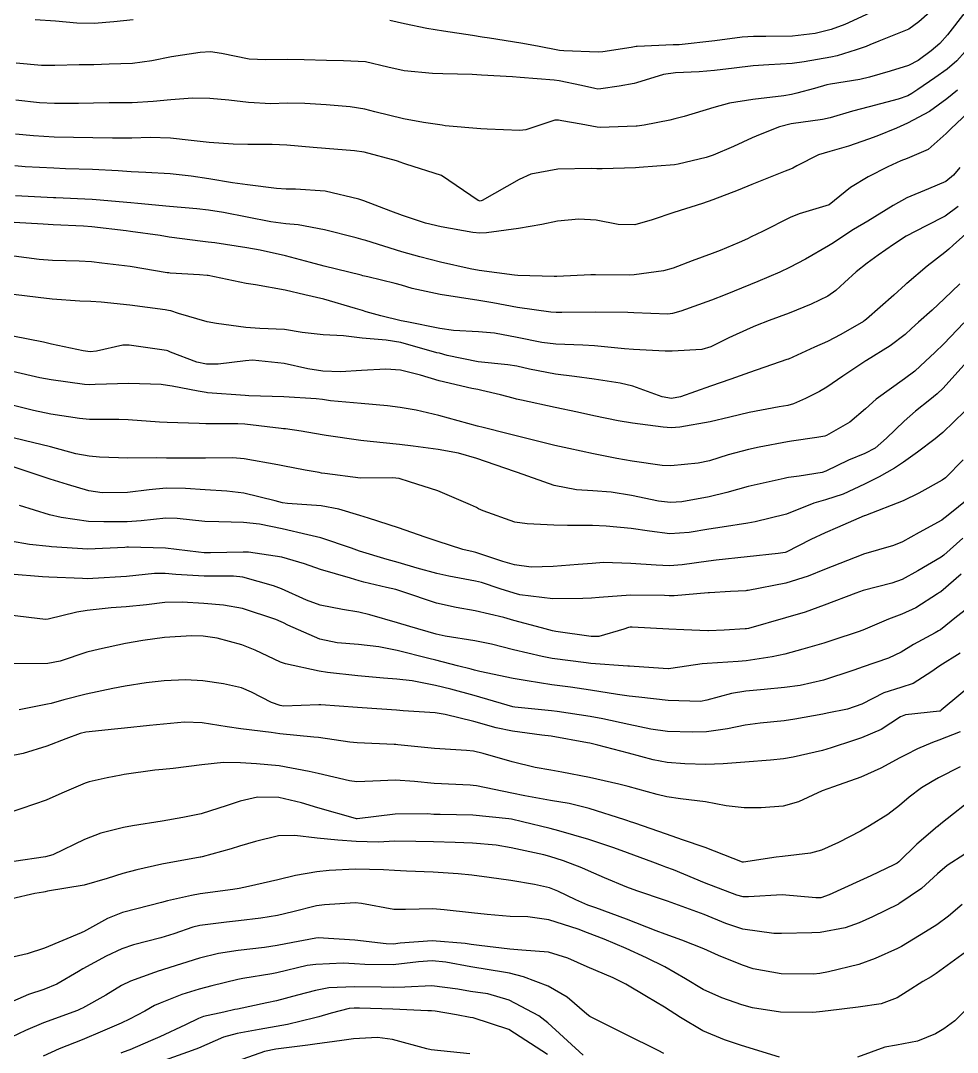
# Model space of a CAD drawing. Header units: metres. Extents: x 307586 to 320046, y 7427249 to 7434250.
# Drawn here: x 319777.5 to 319825.8, y 7429162.3 to 7429215.5 of the extents above; entities that cross this region are included whole.
import ezdxf

# ---------------------------------------------------------------- set-up
doc = ezdxf.new("R2010")
doc.units = ezdxf.units.M
doc.header["$MEASUREMENT"] = 0
doc.layers.add('Curvas de Nivel 1m', color=11, linetype='Continuous')
doc.layers.add('Curvas de Nivel 5m', color=15, linetype='Continuous')

msp = doc.modelspace()

# ---------------------------------------------------------------- linework, layer by layer
at = {"layer": 'Curvas de Nivel 1m', "flags": 128}
for points, elevation in [([(319826.192, 7429215.937), (319825.301, 7429214.787), (319824.901, 7429214.35), (319824.452, 7429213.958), (319823.786, 7429213.464), (319823.281, 7429213.201), (319822.344, 7429212.917), (319821.272, 7429212.614), (319820.783, 7429212.492), (319819.266, 7429212.24), (319819.082, 7429212.206), (319818.433, 7429212.028), (319817.524, 7429211.773), (319817.26, 7429211.711), (319816.859, 7429211.646), (319815.257, 7429211.456), (319814.066, 7429211.271), (319813.252, 7429211.042), (319811.719, 7429210.584), (319811.246, 7429210.457), (319810.976, 7429210.392), (319809.65, 7429210.136), (319809.298, 7429210.084), (319809.242, 7429210.077), (319807.383, 7429210.016), (319807.241, 7429210.028), (319806.406, 7429210.173), (319805.418, 7429210.36), (319805.245, 7429210.39), (319805.052, 7429210.385), (319804.484, 7429210.198), (319803.552, 7429209.893), (319803.238, 7429209.851), (319801.552, 7429209.922), (319801.238, 7429209.939), (319799.397, 7429210.102), (319799.241, 7429210.123), (319798.281, 7429210.27), (319797.245, 7429210.455), (319795.768, 7429210.823), (319795.249, 7429210.956), (319794.487, 7429211.081), (319793.251, 7429211.183), (319792.159, 7429211.254), (319791.252, 7429211.258), (319790.398, 7429211.222), (319789.252, 7429211.292), (319788.231, 7429211.412), (319787.254, 7429211.499), (319786.361, 7429211.52), (319785.253, 7429211.445), (319784.34, 7429211.351), (319783.251, 7429211.286), (319782.059, 7429211.276), (319781.251, 7429211.273), (319780.485, 7429211.253), (319779.25, 7429211.24), (319778.477, 7429211.281), (319777.252, 7429211.416)], 852), ([(319824.391, 7429215.959), (319823.821, 7429215.451), (319823.304, 7429215.078), (319821.764, 7429214.459), (319821.296, 7429214.265), (319821.108, 7429214.188), (319820.585, 7429214.007), (319819.605, 7429213.7), (319819.287, 7429213.63), (319817.915, 7429213.402), (319817.282, 7429213.313), (319816.089, 7429213.249), (319815.28, 7429213.183), (319814.296, 7429213.062), (319813.276, 7429212.95), (319812.492, 7429212.884), (319811.273, 7429212.823), (319810.659, 7429212.739), (319809.265, 7429212.305), (319809.135, 7429212.271), (319808.359, 7429212.149), (319807.423, 7429211.996), (319807.261, 7429211.992), (319807.113, 7429212.013), (319806.418, 7429212.173), (319805.266, 7429212.409), (319805.015, 7429212.444), (319803.269, 7429212.588), (319802.868, 7429212.617), (319801.27, 7429212.716), (319800.78, 7429212.735), (319799.271, 7429212.771), (319798.745, 7429212.791), (319797.273, 7429212.927), (319796.442, 7429213.126), (319795.279, 7429213.395), (319794.145, 7429213.456), (319793.28, 7429213.473), (319792.125, 7429213.503), (319791.28, 7429213.515), (319790.148, 7429213.503), (319789.28, 7429213.538), (319787.859, 7429213.819), (319787.286, 7429213.91), (319786.764, 7429213.886), (319785.275, 7429213.648), (319784.265, 7429213.448), (319783.272, 7429213.319), (319782.072, 7429213.269), (319781.271, 7429213.247), (319780.521, 7429213.237), (319779.27, 7429213.202), (319778.567, 7429213.21), (319777.271, 7429213.325)], 853), ([(319821.312, 7429215.931), (319820.004, 7429215.315), (319819.303, 7429215.061), (319818.472, 7429214.858), (319817.3, 7429214.712), (319815.938, 7429214.699), (319815.299, 7429214.703), (319814.712, 7429214.663), (319813.297, 7429214.488), (319811.458, 7429214.281), (319811.294, 7429214.269), (319811.148, 7429214.268), (319809.293, 7429214.185), (319809.25, 7429214.184), (319808.988, 7429214.143), (319807.532, 7429213.915), (319807.289, 7429213.895), (319805.519, 7429213.957), (319805.29, 7429213.986), (319804.161, 7429214.201), (319803.294, 7429214.365), (319801.677, 7429214.615), (319801.297, 7429214.671), (319800.795, 7429214.748), (319799.3, 7429214.974), (319798.446, 7429215.124), (319797.304, 7429215.355), (319796.541, 7429215.528)], 854), ([(319783.3, 7429215.57), (319782.3, 7429215.463), (319781.296, 7429215.37), (319780.395, 7429215.391), (319779.298, 7429215.501), (319778.254, 7429215.555)], 854), ([(319826.216, 7429213.936), (319825.78, 7429213.448), (319825.279, 7429213.023), (319824.654, 7429212.574), (319823.77, 7429211.965), (319823.467, 7429211.762), (319823.26, 7429211.651), (319822.756, 7429211.476), (319821.254, 7429211.067), (319820.406, 7429210.854), (319819.248, 7429210.509), (319818.851, 7429210.42), (319817.244, 7429210.193), (319816.64, 7429210.049), (319815.645, 7429209.656), (319815.234, 7429209.473), (319814.269, 7429209.038), (319813.22, 7429208.579), (319812.854, 7429208.46), (319811.41, 7429208.117), (319811.213, 7429208.089), (319809.4, 7429207.949), (319809.211, 7429207.936), (319807.487, 7429207.881), (319807.21, 7429207.883), (319806.939, 7429207.893), (319805.21, 7429207.866), (319803.813, 7429207.597), (319803.204, 7429207.334), (319801.304, 7429206.238), (319801.193, 7429206.215), (319801.095, 7429206.241), (319799.206, 7429207.54), (319797.368, 7429208.121), (319797.212, 7429208.162), (319797.129, 7429208.198), (319796.884, 7429208.285), (319795.219, 7429208.734), (319794.723, 7429208.812), (319793.222, 7429208.932), (319792.579, 7429208.984), (319791.224, 7429209.092), (319790.464, 7429209.128), (319789.224, 7429209.13), (319788.459, 7429209.153), (319787.225, 7429209.238), (319786.301, 7429209.34), (319785.228, 7429209.462), (319784.181, 7429209.488), (319783.228, 7429209.462), (319782.229, 7429209.464), (319781.228, 7429209.481), (319780.227, 7429209.491), (319779.228, 7429209.514), (319778.162, 7429209.578), (319777.23, 7429209.672)], 851), ([(319827.26, 7429211.62), (319825.471, 7429209.947), (319825.24, 7429209.706), (319824.309, 7429208.883), (319823.219, 7429208.405), (319822.902, 7429208.29), (319822.223, 7429207.985), (319821.207, 7429207.458), (319820.302, 7429206.909), (319819.193, 7429206.02), (319817.659, 7429205.564), (319817.186, 7429205.364), (319815.761, 7429204.644), (319815.176, 7429204.364), (319814.978, 7429204.269), (319814.553, 7429204.076), (319813.582, 7429203.671), (319813.164, 7429203.509), (319812.134, 7429203.129), (319811.153, 7429202.759), (319810.658, 7429202.617), (319809.147, 7429202.404), (319808.896, 7429202.393), (319807.147, 7429202.412), (319806.902, 7429202.408), (319805.145, 7429202.331), (319805.007, 7429202.33), (319803.145, 7429202.369), (319802.974, 7429202.385), (319801.149, 7429202.628), (319800.681, 7429202.714), (319799.155, 7429203.068), (319798.088, 7429203.342), (319797.163, 7429203.601), (319795.295, 7429204.184), (319795.172, 7429204.218), (319794.8, 7429204.314), (319793.177, 7429204.734), (319791.82, 7429204.992), (319791.18, 7429205.047), (319790.405, 7429205.143), (319789.183, 7429205.384), (319787.954, 7429205.623), (319787.186, 7429205.745), (319786.587, 7429205.812), (319785.185, 7429205.933), (319783.55, 7429206.084), (319783.188, 7429206.116), (319781.389, 7429206.278), (319781.19, 7429206.289), (319779.306, 7429206.384), (319779.191, 7429206.387), (319777.235, 7429206.477)], 849), ([(319825.938, 7429207.939), (319825.617, 7429207.544), (319825.212, 7429207.225), (319824.316, 7429206.844), (319823.197, 7429206.379), (319822.497, 7429205.98), (319821.185, 7429205.181), (319820.446, 7429204.741), (319819.333, 7429204.018), (319819.241, 7429203.95), (319819.171, 7429203.898), (319817.981, 7429203.211), (319817.154, 7429202.787), (319816.647, 7429202.551), (319815.514, 7429202.064), (319815.141, 7429201.912), (319813.837, 7429201.382), (319813.133, 7429201.104), (319811.553, 7429200.539), (319811.126, 7429200.408), (319810.869, 7429200.379), (319809.126, 7429200.451), (319808.806, 7429200.464), (319807.126, 7429200.493), (319805.409, 7429200.469), (319805.126, 7429200.466), (319804.836, 7429200.482), (319803.128, 7429200.726), (319801.859, 7429200.958), (319801.131, 7429201.093), (319800.138, 7429201.245), (319799.134, 7429201.39), (319797.699, 7429201.713), (319797.139, 7429201.873), (319796.815, 7429201.961), (319795.403, 7429202.306), (319795.144, 7429202.365), (319795.068, 7429202.387), (319793.151, 7429202.859), (319792.454, 7429203.04), (319791.158, 7429203.388), (319789.846, 7429203.689), (319789.164, 7429203.804), (319787.507, 7429204.057), (319787.168, 7429204.1), (319786.898, 7429204.133), (319785.162, 7429204.361), (319784.691, 7429204.435), (319783.166, 7429204.648), (319782.939, 7429204.681), (319781.169, 7429204.885), (319780.733, 7429204.921), (319779.17, 7429204.998), (319778.654, 7429205.022), (319777.172, 7429205.112)], 848), ([(319825.857, 7429205.94), (319825.188, 7429205.445), (319824.197, 7429204.945), (319823.177, 7429204.404), (319822.514, 7429203.98), (319821.726, 7429203.43), (319821.158, 7429203.019), (319820.59, 7429202.567), (319819.984, 7429202.012), (319819.55, 7429201.605), (319819.136, 7429201.309), (319818.27, 7429200.89), (319817.127, 7429200.442), (319816.102, 7429200.055), (319815.403, 7429199.781), (319815.117, 7429199.666), (319814.031, 7429199.158), (319813.102, 7429198.693), (319812.634, 7429198.563), (319811.098, 7429198.473), (319810.743, 7429198.479), (319809.099, 7429198.559), (319808.65, 7429198.594), (319807.102, 7429198.746), (319806.495, 7429198.777), (319805.102, 7429198.827), (319804.375, 7429198.926), (319803.108, 7429199.187), (319801.937, 7429199.401), (319801.111, 7429199.463), (319799.828, 7429199.537), (319799.114, 7429199.649), (319797.409, 7429199.986), (319797.119, 7429200.045), (319796.069, 7429200.296), (319795.324, 7429200.506), (319795.125, 7429200.563), (319794.772, 7429200.668), (319793.131, 7429201.148), (319792.16, 7429201.372), (319791.136, 7429201.619), (319789.618, 7429201.895), (319789.139, 7429201.959), (319787.174, 7429202.368), (319787.143, 7429202.374), (319787.124, 7429202.382), (319786.721, 7429202.406), (319785.211, 7429202.496), (319785.144, 7429202.506), (319785.057, 7429202.518), (319783.147, 7429202.839), (319781.695, 7429203.018), (319781.149, 7429203.078), (319780.513, 7429203.122), (319779.149, 7429203.149), (319778.453, 7429203.204), (319777.151, 7429203.377)], 847), ([(319827.187, 7429205.371), (319825.599, 7429203.944), (319825.375, 7429203.742), (319825.167, 7429203.571), (319824.251, 7429202.864), (319823.202, 7429201.969), (319823.17, 7429201.943), (319823.142, 7429201.915), (319822.526, 7429201.368), (319821.124, 7429200.122), (319821.059, 7429200.066), (319820.967, 7429200.002), (319819.791, 7429199.335), (319819.107, 7429198.978), (319818.449, 7429198.681), (319817.093, 7429198.067), (319817.077, 7429198.056), (319817.022, 7429198.041), (319815.086, 7429197.376), (319814.132, 7429197.03), (319813.079, 7429196.663), (319811.536, 7429196.113), (319811.072, 7429196.037), (319810.592, 7429196.125), (319809.078, 7429196.661), (319808.411, 7429196.816), (319807.082, 7429197.021), (319806.069, 7429197.162), (319805.084, 7429197.294), (319803.737, 7429197.553), (319803.088, 7429197.701), (319802.632, 7429197.761), (319801.09, 7429197.931), (319799.5, 7429198.256), (319799.094, 7429198.363), (319798.963, 7429198.393), (319797.102, 7429198.919), (319796.35, 7429199.046), (319795.105, 7429199.146), (319794.155, 7429199.272), (319793.108, 7429199.324), (319792.019, 7429199.437), (319791.111, 7429199.593), (319789.837, 7429199.647), (319789.113, 7429199.693), (319787.604, 7429199.907), (319787.117, 7429199.988), (319785.638, 7429200.422), (319785.244, 7429200.548), (319785.124, 7429200.572), (319784.959, 7429200.597), (319783.127, 7429200.844), (319781.652, 7429200.996), (319781.128, 7429201.031), (319780.56, 7429201.054), (319779.129, 7429201.156), (319778.398, 7429201.24), (319777.132, 7429201.392)], 846), ([(319826.151, 7429199.935), (319825.107, 7429198.858), (319824.642, 7429198.412), (319824.164, 7429197.959), (319823.608, 7429197.445), (319823.084, 7429197.041), (319821.625, 7429195.992), (319821.068, 7429195.5), (319820.257, 7429194.812), (319819.054, 7429194.119), (319818.98, 7429194.094), (319818.57, 7429194.025), (319817.258, 7429193.83), (319817.049, 7429193.794), (319815.588, 7429193.518), (319815.043, 7429193.409), (319813.994, 7429193.125), (319813.034, 7429192.818), (319812.442, 7429192.689), (319811.03, 7429192.561), (319810.58, 7429192.574), (319809.033, 7429192.801), (319808.242, 7429192.941), (319807.038, 7429193.18), (319805.772, 7429193.449), (319805.044, 7429193.612), (319803.185, 7429194.075), (319803.051, 7429194.109), (319802.646, 7429194.216), (319801.352, 7429194.532), (319801.057, 7429194.611), (319800.555, 7429194.748), (319799.062, 7429195.164), (319797.906, 7429195.43), (319797.066, 7429195.572), (319796.427, 7429195.65), (319795.068, 7429195.777), (319793.475, 7429195.92), (319793.069, 7429195.973), (319792.746, 7429196.011), (319791.071, 7429196.123), (319789.275, 7429196.174), (319789.071, 7429196.183), (319787.141, 7429196.331), (319787.072, 7429196.342), (319786.663, 7429196.406), (319785.309, 7429196.66), (319785.076, 7429196.709), (319784.748, 7429196.761), (319783.077, 7429196.809), (319781.351, 7429196.751), (319781.076, 7429196.741), (319780.799, 7429196.76), (319779.078, 7429196.989), (319778.491, 7429197.093), (319777.082, 7429197.431)], 844), ([(319826.299, 7429197.932), (319825.079, 7429196.572), (319824.765, 7429196.265), (319824.391, 7429195.957), (319823.657, 7429195.374), (319823.062, 7429194.864), (319822.158, 7429193.983), (319821.571, 7429193.467), (319821.041, 7429193.188), (319820.196, 7429192.848), (319819.027, 7429192.277), (319818.835, 7429192.212), (319817.649, 7429192.034), (319817.107, 7429191.954), (319817.022, 7429191.933), (319816.878, 7429191.899), (319815.017, 7429191.493), (319813.917, 7429191.177), (319813.012, 7429190.959), (319811.602, 7429190.705), (319811.008, 7429190.66), (319810.403, 7429190.732), (319809.012, 7429191.03), (319807.962, 7429191.202), (319807.014, 7429191.273), (319806.171, 7429191.329), (319805.016, 7429191.548), (319803.126, 7429192.209), (319803.023, 7429192.245), (319802.969, 7429192.265), (319801.033, 7429192.938), (319800.082, 7429193.205), (319799.04, 7429193.408), (319797.738, 7429193.577), (319797.044, 7429193.659), (319795.534, 7429193.815), (319795.046, 7429193.859), (319793.249, 7429194.129), (319793.05, 7429194.163), (319791.963, 7429194.346), (319791.162, 7429194.467), (319791.054, 7429194.476), (319790.929, 7429194.487), (319789.056, 7429194.712), (319788.709, 7429194.731), (319787.048, 7429194.727), (319786.715, 7429194.738), (319785.048, 7429194.79), (319784.668, 7429194.814), (319783.05, 7429194.934), (319782.564, 7429194.944), (319781.05, 7429194.954), (319780.539, 7429194.996), (319779.054, 7429195.23), (319778.158, 7429195.407), (319777.06, 7429195.691)], 843), ([(319826.768, 7429195.925), (319825.056, 7429194.276), (319824.879, 7429194.127), (319824.663, 7429193.954), (319823.749, 7429193.256), (319823.035, 7429192.745), (319822.572, 7429192.434), (319821.776, 7429191.989), (319821.019, 7429191.619), (319819.92, 7429191.104), (319819.011, 7429190.81), (319818.401, 7429190.634), (319817.003, 7429190.066), (319816.928, 7429190.041), (319815.384, 7429189.677), (319814.996, 7429189.603), (319813.685, 7429189.391), (319812.991, 7429189.286), (319811.976, 7429189.117), (319810.987, 7429189.056), (319809.924, 7429189.191), (319808.991, 7429189.334), (319807.694, 7429189.451), (319806.993, 7429189.48), (319805.697, 7429189.475), (319804.993, 7429189.497), (319803.628, 7429189.569), (319802.995, 7429189.657), (319801.346, 7429190.235), (319801.108, 7429190.343), (319801.005, 7429190.402), (319800.695, 7429190.554), (319799.013, 7429191.273), (319797.558, 7429191.734), (319797.019, 7429191.901), (319796.671, 7429191.937), (319795.019, 7429191.928), (319793.189, 7429192.16), (319793.022, 7429192.189), (319792.9, 7429192.21), (319792.176, 7429192.343), (319791.026, 7429192.567), (319790.772, 7429192.618), (319789.031, 7429192.926), (319788.446, 7429192.968), (319787.029, 7429192.962), (319785.556, 7429192.95), (319785.028, 7429192.961), (319784.493, 7429192.971), (319783.028, 7429192.956), (319781.564, 7429193.008), (319781.029, 7429193.05), (319780.34, 7429193.177), (319779.033, 7429193.534), (319777.677, 7429193.873), (319777.038, 7429194.024)], 842), ([(319826.104, 7429192.866), (319825.189, 7429191.948), (319825.022, 7429191.825), (319823.827, 7429191.15), (319823.011, 7429190.756), (319821.068, 7429189.999), (319821.018, 7429189.985), (319821.003, 7429189.976), (319819.623, 7429189.381), (319818.989, 7429189.111), (319818.253, 7429188.758), (319816.974, 7429188.108), (319816.924, 7429188.09), (319816.563, 7429188.046), (319814.971, 7429187.863), (319813.364, 7429187.691), (319812.968, 7429187.644), (319811.614, 7429187.456), (319810.966, 7429187.409), (319810.278, 7429187.432), (319808.967, 7429187.527), (319807.555, 7429187.566), (319806.967, 7429187.53), (319806.259, 7429187.464), (319804.965, 7429187.367), (319803.83, 7429187.336), (319802.965, 7429187.452), (319802.375, 7429187.624), (319800.971, 7429188.082), (319800.846, 7429188.116), (319800.312, 7429188.247), (319798.979, 7429188.669), (319798.363, 7429188.886), (319796.989, 7429189.367), (319795.44, 7429189.859), (319794.998, 7429189.994), (319793.904, 7429190.321), (319793.005, 7429190.488), (319791.268, 7429190.619), (319791.006, 7429190.651), (319790.621, 7429190.749), (319789.011, 7429191.157), (319788.141, 7429191.26), (319787.012, 7429191.324), (319785.994, 7429191.396), (319785.013, 7429191.407), (319784.121, 7429191.33), (319783.01, 7429191.191), (319781.704, 7429191.164), (319781.011, 7429191.265), (319779.916, 7429191.589), (319779.017, 7429191.88), (319777.069, 7429192.52)], 841), ([(319826.091, 7429188.828), (319825.104, 7429187.948), (319824.972, 7429187.847), (319823.777, 7429187.149), (319822.96, 7429186.701), (319822.431, 7429186.502), (319820.954, 7429186.122), (319820.569, 7429185.996), (319818.946, 7429185.37), (319817.952, 7429185.02), (319816.94, 7429184.723), (319815.043, 7429184.178), (319814.934, 7429184.151), (319814.859, 7429184.145), (319813.778, 7429184.082), (319812.979, 7429184.043), (319812.932, 7429184.041), (319811.708, 7429184.102), (319810.933, 7429184.143), (319809.032, 7429184.236), (319808.934, 7429184.239), (319808.849, 7429184.226), (319808.606, 7429184.143), (319807.323, 7429183.76), (319806.927, 7429183.751), (319805.097, 7429184.021), (319804.931, 7429184.056), (319804.367, 7429184.196), (319802.937, 7429184.589), (319802.423, 7429184.73), (319800.941, 7429185.085), (319799.954, 7429185.256), (319798.945, 7429185.484), (319797.151, 7429186.078), (319796.952, 7429186.146), (319796.847, 7429186.176), (319796.362, 7429186.289), (319795.202, 7429186.553), (319794.956, 7429186.622), (319794.509, 7429186.763), (319792.962, 7429187.21), (319792.133, 7429187.511), (319790.968, 7429187.856), (319789.248, 7429188.1), (319788.97, 7429188.112), (319787.289, 7429188.078), (319786.97, 7429188.074), (319786.67, 7429188.105), (319784.972, 7429188.319), (319783.055, 7429188.366), (319782.972, 7429188.359), (319782.872, 7429188.352), (319780.971, 7429188.261), (319779.09, 7429188.381), (319778.972, 7429188.395), (319777.956, 7429188.51), (319776.975, 7429188.678)], 839), ([(319826.009, 7429186.98), (319824.954, 7429186.069), (319824.886, 7429186.018), (319824.783, 7429185.952), (319823.667, 7429185.241), (319822.942, 7429184.904), (319822.262, 7429184.655), (319820.934, 7429184.086), (319820.699, 7429183.994), (319819.379, 7429183.561), (319818.924, 7429183.409), (319817.848, 7429183.102), (319816.915, 7429182.851), (319816.262, 7429182.7), (319814.909, 7429182.508), (319814.508, 7429182.475), (319812.907, 7429182.373), (319812.648, 7429182.351), (319811.028, 7429182.109), (319810.92, 7429182.093), (319810.903, 7429182.095), (319810.886, 7429182.094), (319810.64, 7429182.114), (319808.904, 7429182.224), (319808.815, 7429182.231), (319806.906, 7429182.372), (319806.671, 7429182.399), (319804.909, 7429182.618), (319804.388, 7429182.718), (319802.916, 7429183.077), (319801.787, 7429183.355), (319800.922, 7429183.532), (319799.398, 7429183.78), (319798.927, 7429183.884), (319797.576, 7429184.274), (319796.935, 7429184.465), (319795.511, 7429184.874), (319794.94, 7429185.013), (319794.107, 7429185.153), (319792.943, 7429185.365), (319792.239, 7429185.63), (319790.951, 7429186.208), (319790.536, 7429186.364), (319788.957, 7429186.81), (319788.48, 7429186.862), (319786.958, 7429186.869), (319785.497, 7429186.96), (319784.959, 7429187.007), (319784.397, 7429186.998), (319782.957, 7429186.846), (319781.22, 7429186.741), (319780.956, 7429186.739), (319780.695, 7429186.743), (319778.956, 7429186.814), (319778.622, 7429186.838), (319776.957, 7429186.978)], 838), ([(319826.951, 7429185.691), (319825.773, 7429184.769), (319824.935, 7429184.109), (319824.836, 7429184.049), (319824.657, 7429183.953), (319823.543, 7429183.344), (319822.918, 7429182.955), (319822.259, 7429182.631), (319820.906, 7429182.176), (319820.766, 7429182.131), (319820.416, 7429181.997), (319818.898, 7429181.511), (319817.695, 7429181.232), (319816.894, 7429181.12), (319815.854, 7429181.017), (319814.892, 7429180.932), (319814.155, 7429180.813), (319812.887, 7429180.468), (319812.567, 7429180.413), (319810.886, 7429180.458), (319809.383, 7429180.628), (319808.888, 7429180.683), (319808.277, 7429180.758), (319806.891, 7429180.993), (319805.858, 7429181.141), (319804.894, 7429181.271), (319803.627, 7429181.472), (319802.897, 7429181.597), (319801.18, 7429181.947), (319800.901, 7429182.022), (319800.733, 7429182.064), (319800.03, 7429182.243), (319798.907, 7429182.532), (319798.545, 7429182.627), (319796.914, 7429183.038), (319795.981, 7429183.229), (319794.919, 7429183.35), (319793.819, 7429183.422), (319792.922, 7429183.626), (319791.272, 7429184.347), (319791.05, 7429184.465), (319790.935, 7429184.52), (319790.655, 7429184.635), (319788.935, 7429185.209), (319787.96, 7429185.367), (319786.939, 7429185.457), (319785.822, 7429185.535), (319784.939, 7429185.504), (319783.983, 7429185.393), (319782.936, 7429185.294), (319782.167, 7429185.229), (319780.932, 7429185.1), (319780.4, 7429185.017), (319778.925, 7429184.647), (319778.789, 7429184.637), (319776.928, 7429184.859)], 837), ([(319825.949, 7429182.903), (319824.907, 7429182.24), (319824.73, 7429182.128), (319824.495, 7429181.954), (319823.535, 7429181.325), (319822.895, 7429181.135), (319822.011, 7429180.86), (319820.886, 7429180.269), (319820.143, 7429180.001), (319819.098, 7429179.798), (319818.879, 7429179.754), (319817.421, 7429179.488), (319816.873, 7429179.405), (319815.643, 7429179.286), (319814.87, 7429179.187), (319813.949, 7429178.997), (319812.864, 7429178.844), (319812.142, 7429178.819), (319810.864, 7429178.864), (319810.007, 7429178.982), (319808.869, 7429179.214), (319807.521, 7429179.505), (319806.875, 7429179.626), (319805.173, 7429179.891), (319804.879, 7429179.927), (319802.98, 7429180.111), (319802.882, 7429180.127), (319802.585, 7429180.213), (319800.888, 7429180.719), (319799.681, 7429181.038), (319798.893, 7429181.231), (319797.698, 7429181.469), (319796.896, 7429181.562), (319796.213, 7429181.607), (319794.897, 7429181.724), (319793.324, 7429181.901), (319792.899, 7429181.967), (319791.152, 7429182.348), (319790.904, 7429182.433), (319789.588, 7429183.045), (319788.912, 7429183.326), (319787.642, 7429183.667), (319786.917, 7429183.781), (319786.303, 7429183.796), (319784.916, 7429183.705), (319783.8, 7429183.555), (319782.912, 7429183.392), (319781.558, 7429183.112), (319780.908, 7429182.942), (319779.543, 7429182.49), (319778.902, 7429182.368), (319777.067, 7429182.353)], 836), ([(319825.958, 7429178.842), (319824.86, 7429178.404), (319824.519, 7429178.292), (319823.745, 7429177.961), (319823.157, 7429177.66), (319822.848, 7429177.498), (319821.854, 7429176.969), (319820.838, 7429176.498), (319819.422, 7429176.011), (319818.831, 7429175.789), (319817.622, 7429175.235), (319816.823, 7429175.009), (319815.684, 7429174.919), (319814.821, 7429174.912), (319813.882, 7429175.019), (319812.824, 7429175.231), (319811.536, 7429175.392), (319810.827, 7429175.487), (319810.322, 7429175.612), (319808.832, 7429176.015), (319808.352, 7429176.145), (319806.836, 7429176.492), (319805.411, 7429176.754), (319804.84, 7429176.858), (319804.034, 7429177.005), (319802.844, 7429177.285), (319801.354, 7429177.718), (319800.849, 7429177.842), (319800.493, 7429177.879), (319798.85, 7429177.976), (319796.954, 7429178.176), (319796.852, 7429178.185), (319796.758, 7429178.187), (319794.853, 7429178.269), (319794.476, 7429178.314), (319792.856, 7429178.543), (319792.62, 7429178.569), (319790.859, 7429178.735), (319790.417, 7429178.799), (319788.862, 7429178.992), (319788.153, 7429179.097), (319786.866, 7429179.297), (319785.947, 7429179.334), (319784.865, 7429179.241), (319784.139, 7429179.162), (319782.862, 7429179.034), (319782.339, 7429178.977), (319780.858, 7429178.816), (319780.574, 7429178.757), (319779.824, 7429178.485), (319778.849, 7429178.105), (319777.638, 7429177.719), (319776.843, 7429177.569)], 834), ([(319825.952, 7429177.041), (319824.838, 7429176.463), (319824.504, 7429176.285), (319823.967, 7429175.959), (319823.321, 7429175.472), (319822.824, 7429175.036), (319822.224, 7429174.571), (319821.28, 7429173.985), (319820.985, 7429173.814), (319820.809, 7429173.713), (319819.678, 7429173.129), (319818.794, 7429172.742), (319818.229, 7429172.588), (319816.788, 7429172.406), (319816.465, 7429172.368), (319814.784, 7429172.113), (319814.733, 7429172.122), (319812.795, 7429172.882), (319811.631, 7429173.271), (319810.805, 7429173.563), (319809.17, 7429174.135), (319808.898, 7429174.223), (319808.814, 7429174.245), (319808.662, 7429174.294), (319806.82, 7429174.894), (319805.79, 7429175.143), (319804.824, 7429175.306), (319803.497, 7429175.533), (319802.828, 7429175.673), (319801.008, 7429176.051), (319800.831, 7429176.077), (319800.681, 7429176.081), (319798.832, 7429176.168), (319797.82, 7429176.27), (319796.834, 7429176.344), (319795.659, 7429176.298), (319794.832, 7429176.262), (319794.453, 7429176.314), (319792.837, 7429176.695), (319792.376, 7429176.796), (319790.84, 7429177.088), (319789.664, 7429177.19), (319788.842, 7429177.244), (319787.964, 7429177.267), (319786.84, 7429177.138), (319785.366, 7429176.95), (319784.838, 7429176.905), (319784.414, 7429176.857), (319782.835, 7429176.631), (319782.68, 7429176.606), (319781.963, 7429176.459), (319781.037, 7429176.261), (319780.829, 7429176.198), (319779.63, 7429175.679), (319778.815, 7429175.323), (319778.209, 7429175.109), (319776.805, 7429174.634)], 833), ([(319826.829, 7429175.57), (319824.965, 7429174.098), (319824.813, 7429173.977), (319824.798, 7429173.965), (319824.781, 7429173.95), (319823.712, 7429173.048), (319822.785, 7429172.133), (319822.697, 7429172.058), (319822.532, 7429171.973), (319821.347, 7429171.414), (319820.775, 7429171.15), (319819.192, 7429170.439), (319818.765, 7429170.277), (319818.518, 7429170.27), (319816.767, 7429170.434), (319815.035, 7429170.336), (319814.766, 7429170.33), (319814.429, 7429170.411), (319812.773, 7429171.06), (319811.162, 7429171.723), (319810.78, 7429171.867), (319810.6, 7429171.932), (319810.099, 7429172.12), (319808.79, 7429172.599), (319808.086, 7429172.854), (319806.8, 7429173.289), (319805.252, 7429173.738), (319804.808, 7429173.855), (319803.376, 7429174.204), (319802.814, 7429174.329), (319802.67, 7429174.356), (319800.816, 7429174.538), (319799.131, 7429174.57), (319798.816, 7429174.58), (319798.477, 7429174.603), (319796.816, 7429174.587), (319794.859, 7429174.355), (319794.813, 7429174.351), (319794.761, 7429174.363), (319792.819, 7429174.918), (319791.985, 7429175.175), (319790.819, 7429175.451), (319789.717, 7429175.469), (319788.816, 7429175.259), (319788.153, 7429175.046), (319786.806, 7429174.618), (319786.633, 7429174.575), (319785.862, 7429174.414), (319784.801, 7429174.228), (319783.26, 7429173.984), (319782.797, 7429173.898), (319781.638, 7429173.618), (319780.791, 7429173.282), (319779.163, 7429172.494), (319778.782, 7429172.385), (319777.15, 7429172.146)], 832), ([(319826.199, 7429172.522), (319825.286, 7429171.942), (319824.779, 7429171.514), (319823.961, 7429170.768), (319822.794, 7429169.97), (319822.776, 7429169.956), (319821.439, 7429169.296), (319820.748, 7429168.986), (319820.018, 7429168.727), (319818.74, 7429168.486), (319818.297, 7429168.467), (319816.739, 7429168.435), (319816.35, 7429168.435), (319814.742, 7429168.654), (319813.877, 7429168.947), (319812.753, 7429169.418), (319810.859, 7429170.109), (319810.763, 7429170.143), (319809.27, 7429170.634), (319808.77, 7429170.822), (319807.619, 7429171.307), (319806.778, 7429171.676), (319806.437, 7429171.822), (319805.501, 7429172.179), (319804.786, 7429172.412), (319804.49, 7429172.49), (319802.793, 7429172.862), (319802.022, 7429172.99), (319800.796, 7429173.104), (319799.907, 7429173.133), (319798.796, 7429173.161), (319797.874, 7429173.192), (319796.797, 7429173.194), (319795.933, 7429173.156), (319794.796, 7429173.181), (319793.863, 7429173.253), (319792.798, 7429173.357), (319791.637, 7429173.5), (319790.794, 7429173.479), (319789.613, 7429173.19), (319788.789, 7429172.945), (319788.357, 7429172.814), (319786.866, 7429172.399), (319786.799, 7429172.383), (319786.783, 7429172.381), (319786.758, 7429172.376), (319784.779, 7429172.021), (319783.489, 7429171.729), (319782.774, 7429171.526), (319781.962, 7429171.267), (319780.768, 7429170.931), (319778.88, 7429170.614), (319778.764, 7429170.592), (319778.685, 7429170.579), (319778.228, 7429170.505), (319777.045, 7429170.231)], 831), ([(319826.412, 7429167.607), (319824.717, 7429166.377), (319824.457, 7429166.211), (319824.025, 7429165.957), (319823.229, 7429165.443), (319822.704, 7429165.116), (319821.874, 7429164.806), (319820.699, 7429164.637), (319819.14, 7429164.456), (319818.697, 7429164.396), (319818.352, 7429164.368), (319816.696, 7429164.386), (319815.249, 7429164.612), (319814.7, 7429164.768), (319813.662, 7429165.122), (319812.707, 7429165.545), (319811.79, 7429166.099), (319810.719, 7429166.723), (319809.779, 7429167.18), (319808.728, 7429167.672), (319807.595, 7429168.151), (319806.738, 7429168.473), (319806.251, 7429168.657), (319804.747, 7429169.147), (319803.658, 7429169.292), (319802.749, 7429169.31), (319801.556, 7429169.416), (319800.752, 7429169.508), (319799.344, 7429169.662), (319798.755, 7429169.711), (319797.355, 7429169.673), (319796.754, 7429169.674), (319795.073, 7429169.99), (319794.759, 7429170.024), (319793.162, 7429169.921), (319792.756, 7429169.859), (319791.54, 7429169.553), (319790.748, 7429169.367), (319789.885, 7429169.224), (319788.743, 7429169.085), (319788.11, 7429169.019), (319786.74, 7429168.856), (319786.373, 7429168.771), (319785.393, 7429168.42), (319784.731, 7429168.212), (319783.324, 7429167.847), (319782.725, 7429167.644), (319781.917, 7429167.262), (319780.714, 7429166.613), (319780.478, 7429166.474), (319779.374, 7429165.819), (319778.699, 7429165.549), (319777.911, 7429165.291), (319776.686, 7429164.756)], 829), ([(319816.635, 7429162.069), (319814.672, 7429162.668), (319813.803, 7429162.951), (319812.683, 7429163.417), (319811.537, 7429164.102), (319810.698, 7429164.644), (319809.775, 7429165.195), (319808.71, 7429165.826), (319808.063, 7429166.147), (319806.718, 7429166.712), (319805.716, 7429167.168), (319804.726, 7429167.48), (319803.351, 7429167.58), (319802.727, 7429167.629), (319801.139, 7429167.816), (319800.729, 7429167.871), (319800.422, 7429167.926), (319798.731, 7429168.062), (319797.073, 7429167.933), (319796.729, 7429167.895), (319796.355, 7429167.911), (319794.731, 7429168.103), (319792.85, 7429168.21), (319792.732, 7429168.2), (319791.171, 7429167.903), (319790.728, 7429167.813), (319790.081, 7429167.714), (319788.725, 7429167.558), (319787.702, 7429167.412), (319786.721, 7429167.166), (319784.868, 7429166.582), (319784.714, 7429166.531), (319784.636, 7429166.509), (319784.398, 7429166.433), (319783.167, 7429165.985), (319782.702, 7429165.751), (319781.893, 7429165.26), (319780.685, 7429164.586), (319780.607, 7429164.549), (319780.43, 7429164.474), (319778.676, 7429163.825), (319777.745, 7429163.436), (319776.667, 7429162.921)], 828), ([(319810.665, 7429162.249), (319810.377, 7429162.404), (319808.68, 7429163.253), (319806.854, 7429164.158), (319806.694, 7429164.276), (319805.677, 7429165.15), (319804.708, 7429165.729), (319803.441, 7429166.203), (319802.715, 7429166.388), (319802.502, 7429166.425), (319800.718, 7429166.72), (319799.43, 7429166.959), (319798.721, 7429167.026), (319798.017, 7429166.97), (319796.718, 7429166.828), (319795.251, 7429166.834), (319794.719, 7429166.876), (319794.133, 7429166.902), (319792.718, 7429166.848), (319792.271, 7429166.781), (319790.713, 7429166.403), (319790.46, 7429166.354), (319788.965, 7429166.12), (319788.708, 7429166.072), (319787.364, 7429165.732), (319786.7, 7429165.565), (319785.819, 7429165.29), (319784.689, 7429164.851), (319784.402, 7429164.718), (319783.901, 7429164.438), (319783.108, 7429164.016), (319782.677, 7429163.816), (319781.723, 7429163.409), (319780.668, 7429162.96), (319779.486, 7429162.488), (319778.659, 7429162.119)], 827), ([(319806.513, 7429162.162), (319804.688, 7429163.839), (319804.224, 7429164.195), (319802.701, 7429165.003), (319801.602, 7429165.323), (319800.705, 7429165.45), (319800.04, 7429165.573), (319798.708, 7429165.736), (319797.314, 7429165.667), (319796.707, 7429165.649), (319796.088, 7429165.671), (319794.707, 7429165.695), (319793.397, 7429165.632), (319792.701, 7429165.507), (319791.782, 7429165.254), (319790.692, 7429164.97), (319790.192, 7429164.856), (319788.685, 7429164.544), (319788.55, 7429164.516), (319787.987, 7429164.387), (319786.928, 7429164.15), (319786.68, 7429164.062), (319785.999, 7429163.733), (319784.67, 7429163.117), (319784.204, 7429162.898), (319783.125, 7429162.445), (319782.79, 7429162.32), (319782.661, 7429162.27)], 826), ([(319826.703, 7429164.967), (319825.679, 7429163.935), (319825.109, 7429163.521), (319824.683, 7429163.259), (319823.757, 7429162.879), (319822.674, 7429162.687), (319822.069, 7429162.579), (319820.664, 7429162.057)], 828), ([(319800.663, 7429162.23), (319798.666, 7429162.436), (319798.447, 7429162.482), (319796.673, 7429162.971), (319795.898, 7429163.068), (319794.673, 7429163.009), (319794.059, 7429162.926), (319792.667, 7429162.725), (319792.318, 7429162.682), (319790.664, 7429162.473), (319790.084, 7429162.359), (319788.658, 7429161.857)], 824)]:
    msp.add_lwpolyline(points, dxfattribs=dict(at, elevation=elevation))
at = {"layer": 'Curvas de Nivel 5m', "flags": 128}
for points, elevation in [([(319825.815, 7429211.942), (319825.258, 7429211.48), (319824.37, 7429210.841), (319823.245, 7429210.227), (319822.667, 7429209.979), (319821.662, 7429209.568), (319821.234, 7429209.404), (319820.191, 7429209.048), (319819.224, 7429208.778), (319818.647, 7429208.6), (319817.527, 7429208.037), (319817.331, 7429207.92), (319817.211, 7429207.864), (319816.924, 7429207.758), (319815.203, 7429207.063), (319814.501, 7429206.776), (319813.195, 7429206.278), (319812.665, 7429206.098), (319811.188, 7429205.626), (319810.067, 7429205.248), (319809.181, 7429204.995), (319808.317, 7429205.013), (319807.184, 7429205.222), (319806.294, 7429205.283), (319805.183, 7429205.171), (319804.371, 7429205.009), (319803.179, 7429204.807), (319801.527, 7429204.585), (319801.176, 7429204.567), (319800.822, 7429204.598), (319799.179, 7429204.884), (319798.374, 7429205.076), (319797.185, 7429205.47), (319796.591, 7429205.693), (319795.192, 7429206.22), (319794.933, 7429206.313), (319793.197, 7429206.723), (319791.675, 7429206.83), (319791.198, 7429206.829), (319790.696, 7429206.867), (319789.2, 7429207.045), (319788.43, 7429207.158), (319787.202, 7429207.356), (319786.286, 7429207.496), (319785.205, 7429207.624), (319783.962, 7429207.686), (319783.206, 7429207.729), (319782.526, 7429207.78), (319781.207, 7429207.84), (319779.821, 7429207.88), (319779.207, 7429207.905), (319777.739, 7429207.984), (319777.208, 7429208.032)], 850), ([(319825.934, 7429201.938), (319825.135, 7429201.173), (319824.502, 7429200.584), (319823.812, 7429199.963), (319823.446, 7429199.639), (319823.113, 7429199.341), (319822.345, 7429198.741), (319821.129, 7429197.999), (319821.093, 7429197.975), (319819.91, 7429197.186), (319819.079, 7429196.62), (319818.701, 7429196.399), (319817.977, 7429196.031), (319817.354, 7429195.754), (319817.069, 7429195.677), (319816.621, 7429195.599), (319815.065, 7429195.314), (319814.074, 7429195.068), (319813.06, 7429194.829), (319811.495, 7429194.551), (319811.057, 7429194.519), (319810.634, 7429194.547), (319809.059, 7429194.768), (319808.324, 7429194.883), (319807.063, 7429195.144), (319806.219, 7429195.327), (319805.067, 7429195.573), (319803.333, 7429195.945), (319803.071, 7429196.004), (319802.904, 7429196.045), (319802.255, 7429196.222), (319801.286, 7429196.448), (319801.075, 7429196.49), (319800.776, 7429196.543), (319799.08, 7429196.951), (319798.114, 7429197.239), (319797.085, 7429197.492), (319796.336, 7429197.541), (319795.085, 7429197.471), (319793.989, 7429197.416), (319793.084, 7429197.442), (319792.308, 7429197.565), (319791.088, 7429197.843), (319789.461, 7429198.004), (319789.089, 7429197.979), (319787.685, 7429197.796), (319787.087, 7429197.804), (319786.594, 7429197.913), (319785.235, 7429198.428), (319785.094, 7429198.484), (319785.023, 7429198.502), (319783.098, 7429198.788), (319782.766, 7429198.787), (319781.412, 7429198.475), (319781.093, 7429198.443), (319780.72, 7429198.484), (319779.098, 7429198.839), (319778.674, 7429198.93), (319777.104, 7429199.251)], 845), ([(319827.018, 7429191.378), (319825.247, 7429189.946), (319825.112, 7429189.838), (319825, 7429189.758), (319823.839, 7429189.113), (319822.983, 7429188.637), (319822.511, 7429188.446), (319820.973, 7429188.006), (319820.932, 7429187.991), (319818.965, 7429187.218), (319818.116, 7429186.874), (319816.958, 7429186.514), (319815.014, 7429186.13), (319814.953, 7429186.123), (319814.906, 7429186.117), (319814.108, 7429186.078), (319813.027, 7429186.015), (319812.952, 7429186.012), (319811.204, 7429185.854), (319810.95, 7429185.855), (319810.701, 7429185.864), (319808.95, 7429185.896), (319807.331, 7429185.774), (319806.949, 7429185.734), (319806.494, 7429185.712), (319804.948, 7429185.706), (319803.244, 7429185.913), (319802.951, 7429185.993), (319802.225, 7429186.217), (319801.265, 7429186.536), (319800.957, 7429186.614), (319799.576, 7429186.871), (319798.96, 7429187.004), (319797.949, 7429187.284), (319796.966, 7429187.575), (319796.41, 7429187.731), (319794.971, 7429188.165), (319794.561, 7429188.314), (319792.981, 7429188.851), (319792.314, 7429189.009), (319790.987, 7429189.306), (319789.812, 7429189.551), (319788.992, 7429189.636), (319787.72, 7429189.665), (319786.992, 7429189.685), (319785.572, 7429189.844), (319784.994, 7429189.864), (319783.715, 7429189.72), (319782.991, 7429189.675), (319781.795, 7429189.664), (319780.991, 7429189.695), (319779.588, 7429189.9), (319778.996, 7429190.04), (319777.438, 7429190.516)], 840), ([(319826.899, 7429181.551), (319824.981, 7429179.949), (319824.923, 7429179.908), (319824.882, 7429179.898), (319823.127, 7429179.72), (319822.878, 7429179.622), (319821.881, 7429178.966), (319820.861, 7429178.525), (319820.458, 7429178.397), (319819.304, 7429178.013), (319818.851, 7429177.875), (319817.349, 7429177.534), (319816.847, 7429177.44), (319816.174, 7429177.378), (319814.845, 7429177.283), (319813.737, 7429177.188), (319812.844, 7429177.163), (319811.759, 7429177.185), (319810.844, 7429177.255), (319810.121, 7429177.396), (319808.849, 7429177.734), (319807.275, 7429178.156), (319806.854, 7429178.253), (319806.739, 7429178.277), (319804.859, 7429178.615), (319804.381, 7429178.674), (319802.863, 7429178.869), (319802.03, 7429179.054), (319800.87, 7429179.378), (319799.389, 7429179.738), (319798.876, 7429179.813), (319797.229, 7429179.926), (319796.878, 7429179.954), (319795.107, 7429180.079), (319794.88, 7429180.093), (319792.974, 7429180.237), (319792.882, 7429180.236), (319791.061, 7429180.167), (319790.881, 7429180.193), (319790.442, 7429180.357), (319789.41, 7429180.894), (319788.89, 7429181.106), (319787.958, 7429181.323), (319786.894, 7429181.47), (319786, 7429181.519), (319784.893, 7429181.472), (319783.972, 7429181.36), (319782.89, 7429181.193), (319782.262, 7429181.083), (319780.886, 7429180.787), (319779.725, 7429180.487), (319779.069, 7429180.309), (319778.879, 7429180.262), (319777.418, 7429179.971)], 835), ([(319826.054, 7429169.931), (319825.359, 7429169.336), (319824.747, 7429168.893), (319824.167, 7429168.53), (319823.239, 7429167.965), (319822.925, 7429167.774), (319822.73, 7429167.672), (319821.565, 7429167.141), (319820.721, 7429166.832), (319819.166, 7429166.462), (319818.717, 7429166.382), (319818.397, 7429166.343), (319816.716, 7429166.358), (319815.279, 7429166.622), (319814.72, 7429166.803), (319813.496, 7429167.311), (319812.729, 7429167.649), (319811.592, 7429168.101), (319810.737, 7429168.403), (319810.28, 7429168.576), (319808.749, 7429169.184), (319807.157, 7429169.756), (319806.759, 7429169.898), (319806.134, 7429170.169), (319805.202, 7429170.618), (319804.769, 7429170.786), (319803.994, 7429170.974), (319802.772, 7429171.165), (319801.668, 7429171.327), (319800.775, 7429171.456), (319800.059, 7429171.524), (319798.776, 7429171.599), (319797.403, 7429171.647), (319796.777, 7429171.686), (319796.22, 7429171.731), (319794.777, 7429171.755), (319793.417, 7429171.683), (319792.776, 7429171.622), (319791.68, 7429171.434), (319790.771, 7429171.208), (319789.255, 7429170.86), (319788.767, 7429170.76), (319788.444, 7429170.706), (319786.764, 7429170.489), (319786.317, 7429170.407), (319785.066, 7429170.118), (319784.757, 7429170.035), (319783.484, 7429169.71), (319782.749, 7429169.514), (319781.981, 7429169.221), (319780.734, 7429168.526), (319780.696, 7429168.508), (319780.614, 7429168.472), (319778.725, 7429167.686), (319777.833, 7429167.398), (319776.719, 7429167.14)], 830), ([(319804.663, 7429162.19), (319802.682, 7429163.486), (319800.834, 7429164.086), (319800.691, 7429164.107), (319799.982, 7429164.241), (319798.871, 7429164.434), (319798.695, 7429164.454), (319798.499, 7429164.458), (319796.696, 7429164.541), (319794.982, 7429164.592), (319794.696, 7429164.594), (319794.438, 7429164.57), (319793.511, 7429164.322), (319792.875, 7429164.134), (319792.68, 7429164.084), (319791.268, 7429163.753), (319790.676, 7429163.643), (319789.799, 7429163.488), (319788.672, 7429163.283), (319787.964, 7429163.093), (319786.664, 7429162.533), (319786.35, 7429162.405), (319784.657, 7429161.805)], 825)]:
    msp.add_lwpolyline(points, dxfattribs=dict(at, elevation=elevation))

doc.saveas('drawing.dxf')
